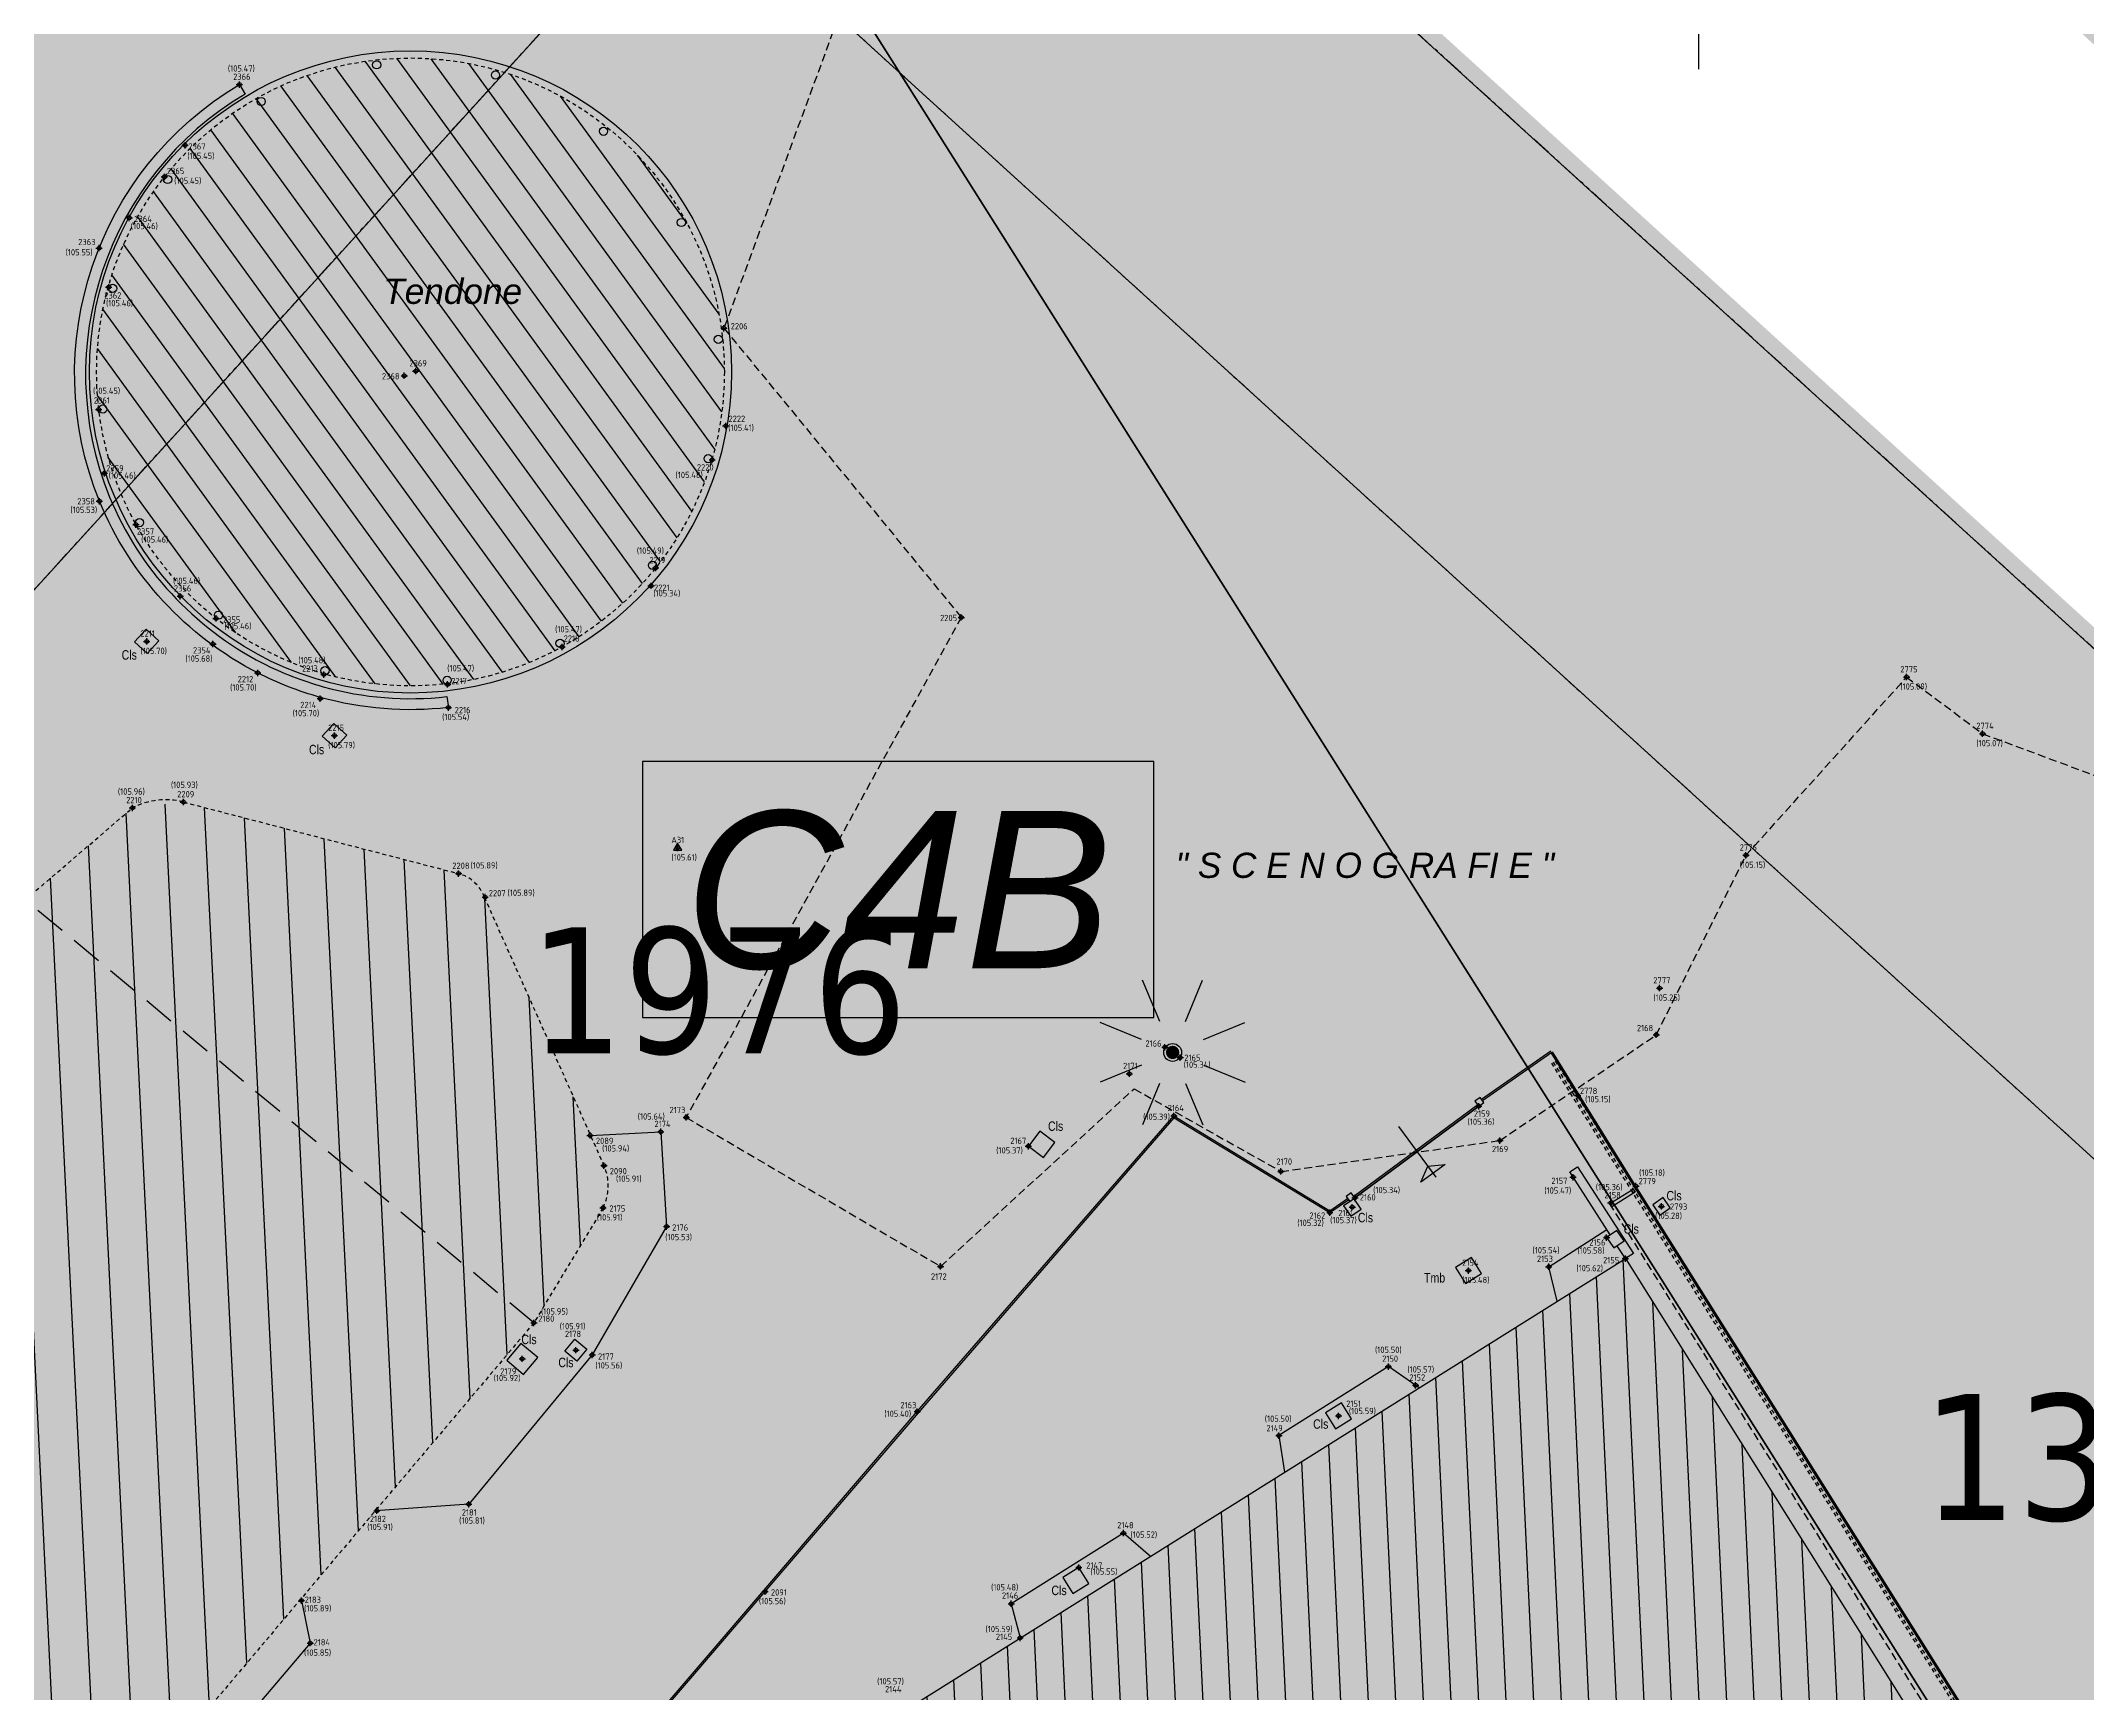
# Model space of a CAD drawing. Extents: x 9555 to 11275, y -8412 to -6382.
# Drawn here: x 10422.5 to 10487.6, y -7827.2 to -7774.7 of the extents above; entities that cross this region are included whole.
import ezdxf
from ezdxf.enums import TextEntityAlignment as Align

# ---------------------------------------------------------------- set-up
doc = ezdxf.new("R2010")
doc.units = 0
doc.header["$MEASUREMENT"] = 0
doc.header["$XCLIPFRAME"] = 2
doc.header["$PDMODE"] = 33
doc.header["$PDSIZE"] = 0.12
for name, pattern in [('DASHEDX2', [1.5, 1, -0.5]), ('HIDDEN', [0.375, 0.25, -0.125]), ('HIDDEN2', [0.1875, 0.125, -0.0625]), ('PHANTOM2', [1.25, 0.625, -0.125, 0.125, -0.125, 0.125, -0.125]), ('TRATTEGGIATA', [0.75, 0.5, -0.25])]:
    doc.linetypes.add(name, pattern=pattern)
doc.layers.get('0').update_dxf_attribs({"color": 53, "lineweight": 50})
for name, color, linetype in [('01_PROG', 7, 'Continuous'), ('02_CAT', 7, 'Continuous'), ('Conf Lotti-Retino', 253, 'Continuous'), ('Conf Lotti-Txt', 7, 'Continuous'), ('Conf Lotti_xLIMITE Comparto', 30, 'DASHEDX2'), ('Fgl-Cat_Txt-DivisioneAllegati', 161, 'DASHEDX2'), ('GEI-Nome_P', 6, 'Continuous'), ('GEI-Punti', 7, 'Continuous'), ('Gei-Punti_3D', 3, 'Continuous'), ('GEI-Quote_P', 3, 'Continuous'), ('GEI-Simboli', 6, 'Continuous'), ('Immagine', 181, 'Continuous'), ('Ril-Fabbr_Retino', 8, 'Continuous'), ('Ril-Muretto', 200, 'Continuous'), ('Ril-Muro', 6, 'Continuous'), ('Ril-Palo_Lampione', 20, 'Continuous'), ('Ril-Rec', 4, 'Continuous'), ('Ril-Recinzione_Metallica', 4, 'Continuous'), ('Ril-Strada', 4, 'Continuous'), ('Ril-Strada_Marciapiede', 4, 'Continuous'), ('Ril-Struttura_cls', 4, 'Continuous'), ('Ril-struttura_Ferro', 4, 'Continuous'), ('Ril-struttura_scenografia', 7, 'HIDDEN'), ('Ril-Tomb_CEMENTO-Cls', 5, 'Continuous'), ('Ril-Tombino', 5, 'Continuous'), ('Tav', 2, 'Continuous')]:
    doc.layers.add(name, color=color, linetype=linetype)
for name, color, linetype, lineweight in [('Conf Lotti', 2, 'PHANTOM2', 30), ('Fgl.957D_Estratto', 162, 'Continuous', 30), ('Fgl.958_Estratto', 190, 'Continuous', 30), ('Fr01 Fgl. 957D', 140, 'Continuous', 30), ('Fr03 Fgl. 958', 160, 'Continuous', 30), ('Ril-Fabbr', 9, 'Continuous', 30), ('Ril-Fabbr_Tendone', 7, 'HIDDEN2', 30), ('x Area Rilievo', 1, 'Continuous', 15)]:
    doc.layers.add(name, color=color, linetype=linetype, lineweight=lineweight)
doc.layers.add('Gei-Nome_p(OFF)', color=251, linetype='Continuous', plot=False)
doc.styles.add('ArialCorsivo', font='ariali.ttf')
doc.styles.add('HELVLA', font='helvl', dxfattribs={"width": 0.8})
doc.styles.get("Standard").update_dxf_attribs({"font": 'isocp.shx'})
doc.styles.add('Tahoma', font='tahoma.ttf')
picture_1 = doc.add_image_def('image1.png', size_in_pixel=(3510, 4950))
picture_2 = doc.add_image_def('image3.png', size_in_pixel=(3510, 4950))

# ---------------------------------------------------------------- blocks, each defined once
blk = doc.blocks.new('PALO-ILLUM01_15')
at = {"layer": 'Ril-Palo_Lampione'}
h = blk.add_hatch(color=256, dxfattribs=at)
edge = h.paths.add_edge_path()
edge.add_arc((0, 0), 0.075, 0, 360)
for p, q in [((-0.144, 0.346), (-0.335, 0.808)), ((0.144, 0.346), (0.335, 0.808)), ((-0.346, 0.144), (-0.808, 0.336)), ((0.346, 0.144), (0.808, 0.336)), ((-0.347, -0.143), (-0.809, -0.333)), ((0.347, -0.143), (0.809, -0.333)), ((-0.145, -0.346), (-0.338, -0.807)), ((0.145, -0.346), (0.338, -0.807))]:
    blk.add_line(p, q, dxfattribs=at)
at = {"layer": 'Ril-Palo_Lampione', "color": 7}
blk.add_circle((0, 0), 0.0997, dxfattribs=at)
blk = doc.blocks.new('LOTTO-N')
at = {"layer": 'Conf Lotti-Txt'}
blk.add_lwpolyline([(-1.625, -0.814), (1.625, -0.814), (1.625, 0.814), (-1.625, 0.814)], close=True, dxfattribs=at)
at = {"layer": 'Conf Lotti-Txt', "style": 'ArialCorsivo', "flags": 4}
blk.add_attdef('Num', text='', height=1, dxfattribs=at).set_placement((0, 0), align=Align.MIDDLE)
blk = doc.blocks.new('20043-1_Prog-Confini')
at = {"layer": 'Conf Lotti-Retino'}
h = blk.add_hatch(color=256, dxfattribs=at)
h.paths.add_polyline_path([(10440.904, -7860.831), (10481.594, -7897.835), (10443.955, -7939.223), (10455.053, -7949.315), (10501.476, -7898.267), (10547.189, -7848.002), (10411.97, -7725.031), (10340.578, -7745.23), (10225.512, -7871.756), (10219.572, -7866.354), (10165.524, -7925.785), (10195.694, -7953.18), (10249.907, -8002.481), (10270.622, -8021.32), (10278.897, -8012.22), (10188.639, -7930.138), (10307.726, -7799.19), (10366.912, -7853.014), (10397.984, -7881.272), (10388.565, -7891.63), (10401.881, -7903.74)])
h.paths.add_polyline_path([(10406.058, -7872.394), (10374.985, -7844.136), (10315.8, -7790.312), (10347.147, -7755.842), (10408.825, -7738.391), (10442.939, -7769.415), (10528.018, -7846.787), (10491.686, -7886.738), (10437.68, -7837.623)], flags=16)
h = blk.add_hatch(color=41, dxfattribs=at)
h.paths.add_polyline_path([(10374.985, -7844.136), (10442.939, -7769.415), (10408.825, -7738.391), (10347.147, -7755.842), (10315.8, -7790.312)])
h.paths.add_polyline_path([(10420.764, -7790.38), (10376.072, -7749.737), (10373.722, -7750.402), (10338.402, -7789.24), (10384.049, -7830.752)], flags=16)
blk.add_hatch(color=41, dxfattribs=at).paths.add_polyline_path([(10374.985, -7844.136), (10442.939, -7769.415), (10528.018, -7846.787), (10491.686, -7886.738), (10437.68, -7837.623), (10406.058, -7872.394)])
at = {"layer": 'Conf Lotti'}
for p, q in [((10547.189, -7848.002), (10411.97, -7725.031)), ((10408.825, -7738.391), (10528.018, -7846.787)), ((10374.985, -7844.136), (10442.939, -7769.415))]:
    blk.add_line(p, q, dxfattribs=at)
at = {"layer": 'Conf Lotti_xLIMITE Comparto', "const_width": 1}
blk.add_lwpolyline([(10220.161, -8076.806), (10388.565, -7891.63), (10442.571, -7940.744), (10443.955, -7939.223), (10542.721, -8029.042), (10562.905, -8006.848), (10508.899, -7957.733), (10535.138, -7928.88), (10501.476, -7898.267), (10547.189, -7848.002), (10411.97, -7725.031), (10340.578, -7745.23), (10225.512, -7871.756), (10219.572, -7866.354), (10165.524, -7925.785), (10195.694, -7953.18), (10145.19, -8008.626)], close=True, dxfattribs=at)
at = {"layer": 'Conf Lotti-Txt'}
ref = blk.add_blockref('LOTTO-N', (10449.771, -7801.626), dxfattribs=dict(at, xscale=5, yscale=5, zscale=5))
ref.add_attrib('Num', 'C4B', dxfattribs={"height": 5, "style": 'ArialCorsivo'}).set_placement((10449.771, -7801.626), align=Align.MIDDLE)
blk = doc.blocks.new('-Fgl. 957D Estratto Foglio Intero_PostFR1')
at = {"layer": 'Immagine'}
image = blk.add_image(picture_1, insert=(10047.107, -8052.467), size_in_units=(594.323, 838.148), rotation=0.001621, dxfattribs=at)
image.set_boundary_path([(307.502, 335.181), (3170.12, 4586.921)])
image.dxf.flags = 15
blk = doc.blocks.new('-Fgl. 958 Estratto Foglio Intero_PostFR3')
at = {"layer": 'Immagine'}
image = blk.add_image(picture_2, insert=(9716.786, -8308.175), size_in_units=(1485.814, 2095.379), rotation=-0.001044, dxfattribs=at)
image.set_boundary_path([(486.986, 415.0435), (2987.88, 4584.8433)])
image.dxf.flags = 15
blk = doc.blocks.new('- Fogli_Unione (Estratti_20043_SpostatoComeAll.957E_SuRIL_PostFR1-FR2-FR3 (2021-02-08)')
for name in ['-Fgl. 958 Estratto Foglio Intero_PostFR3', '-Fgl. 957D Estratto Foglio Intero_PostFR1']:
    blk.add_blockref(name, (0, 0))
blk = doc.blocks.new('2493-1_PostFRAZ')
at = {"layer": 'Fgl-Cat_Txt-DivisioneAllegati', "const_width": 2}
blk.add_lwpolyline([(10572.911, -7653.147), (10492.348, -7694.232), (10459.627, -7713.258), (10450.289, -7723.462), (10434.967, -7756.535), (10492.703, -7847.201), (10523.869, -7828.666), (10559.906, -7882.434)], dxfattribs=at)
at = {"layer": 'Fgl.957D_Estratto'}
blk.add_lwpolyline([(10562.243, -7882.954), (10523.915, -7825.123), (10492.977, -7844.029), (10436.869, -7755.148), (10440.028, -7747.645), (10447.52, -7731.879), (10451.891, -7724.537), (10455.425, -7719.708), (10460.551, -7714.472), (10465.367, -7710.82), (10493, -7695.39), (10558.945, -7661.726), (10572.59, -7655.003), (10334.269, -7271.192), (10110.605, -7513.987), (10171.034, -7684.742), (10180.597, -7692.363), (10223.227, -7729.646), (10232.612, -7734.871), (10198.603, -7762.911), (10230.943, -7853.85)], dxfattribs=at)
at = {"layer": 'Fgl.958_Estratto'}
blk.add_lwpolyline([(10572.59, -7655.003), (10558.945, -7661.726), (10493, -7695.39), (10465.367, -7710.82), (10460.551, -7714.472), (10455.425, -7719.708), (10451.891, -7724.537), (10447.52, -7731.879), (10440.028, -7747.645), (10436.869, -7755.148), (10492.977, -7844.029), (10523.915, -7825.123), (10562.243, -7882.954), (10603.554, -7945.285), (10619.426, -7968.79), (10623.97, -7975.197), (10645.663, -8006.533), (10670.76, -8043.613), (10703.018, -8097.084)], dxfattribs=at)
at = {"layer": 'Fr01 Fgl. 957D'}
blk.add_line((10374.985, -7844.136), (10442.939, -7769.415), dxfattribs=at)
blk.add_lwpolyline([(10406.058, -7872.394), (10315.8, -7790.312), (10347.147, -7755.842), (10408.825, -7738.391), (10449.833, -7775.684)], dxfattribs=at)
at = {"layer": 'Fr03 Fgl. 958'}
for points in [[(10522.789, -7825.812), (10439.144, -7749.744)], [(10449.833, -7775.684), (10512.121, -7832.33)]]:
    blk.add_lwpolyline(points, dxfattribs=at)
at = {"layer": '02_CAT'}
blk.add_blockref('- Fogli_Unione (Estratti_20043_SpostatoComeAll.957E_SuRIL_PostFR1-FR2-FR3 (2021-02-08)', (2.401, 6.764), dxfattribs=at)
at = {"layer": 'Fr01 Fgl. 957D', "style": 'Tahoma'}
blk.add_text('1976', height=4, dxfattribs=at).set_placement((10438.048, -7806.829))
at = {"layer": 'Fr03 Fgl. 958', "style": 'Tahoma'}
blk.add_text('1363', height=4, dxfattribs=at).set_placement((10482.321, -7821.659))

msp = doc.modelspace()

# ---------------------------------------------------------------- hatches: boundary and pattern name
at = {"layer": 'Ril-Fabbr_Retino'}
h = msp.add_hatch(dxfattribs=at)
h.set_pattern_fill('ANSI31', color=256, scale=7, angle=81, style=0)
edge = h.paths.add_edge_path()
edge.add_arc((10434.272, -7785.18), 9.976, 0, 360)
h = msp.add_hatch(dxfattribs=at)
h.set_pattern_fill('ANSI31', color=256, scale=10, angle=47.8179, style=0)
h.set_pattern_definition([(92.8179, (1107.4237, 1995.9194), (-1.24848853, -0.06145226), [])])
h.paths.add_polyline_path([(10438.194, -7815.394), (10410.975, -7847.646), (10407.602, -7850.351), (10406.571, -7850.591), (10397.449, -7848.231), (10396.383, -7847.263), (10392.862, -7839.2), (10392.847, -7837.481), (10394.809, -7834.207), (10422.029, -7801.954), (10425.438, -7799.031), (10427.058, -7798.846), (10435.802, -7801.118), (10436.616, -7801.866), (10440.421, -7810.398), (10440.391, -7811.74)])
h = msp.add_hatch(dxfattribs=at)
h.set_pattern_fill('ANSI31', color=256, scale=7, angle=47.7, style=2)
h.paths.add_polyline_path([(10472.881, -7813.353), (10486.433, -7834.939), (10460.659, -7851.085), (10447.087, -7829.519)])

# ---------------------------------------------------------------- linework, layer by layer
msp.add_line((10464.285, -7811.423), (10468.22, -7808.509))
at = {"layer": 'Gei-Nome_p(OFF)'}
for p in [(10427.996, -7793.825), (10431.406, -7795.56)]:
    msp.add_point(p, dxfattribs=at)
at = {"layer": 'GEI-Punti', "lineweight": 30}
msp.add_lwpolyline([(10442.762, -7800.151), (10442.632, -7800.376), (10442.892, -7800.376)], close=True, dxfattribs=at)
at = {"layer": 'GEI-Punti'}
for p in [(10428.837, -7776.048), (10427.108, -7777.977), (10426.452, -7778.985), (10425.337, -7780.285), (10424.378, -7781.245), (10424.682, -7782.488), (10444.235, -7783.79), (10434.075, -7785.301), (10434.438, -7785.154), (10424.364, -7786.374), (10444.293, -7786.894), (10443.859, -7787.974), (10424.545, -7788.399), (10424.386, -7789.286), (10425.546, -7790.029), (10441.916, -7791.975), (10442.066, -7791.406), (10426.954, -7792.306), (10428.092, -7793.011), (10451.776, -7792.977), (10425.889, -7793.742), (10439.088, -7793.917), (10429.416, -7794.742), (10431.52, -7794.795), (10435.453, -7795.107), (10481.818, -7794.874), (10435.477, -7795.843), (10431.858, -7796.735), (10484.233, -7796.674), (10425.438, -7799.031), (10427.058, -7798.846), (10442.762, -7800.301), (10476.713, -7800.538), (10435.802, -7801.118), (10436.647, -7801.866), (10473.969, -7804.758), (10473.864, -7806.243), (10458.25, -7806.636), (10457.118, -7807.481), (10458.735, -7806.967), (10471.367, -7808.168), (10443.037, -7808.865), (10458.535, -7808.816), (10468.22, -7808.509), (10439.98, -7809.436), (10442.225, -7809.322), (10453.908, -7809.779), (10468.892, -7809.6), (10440.421, -7810.398), (10461.933, -7810.583), (10471.219, -7810.766), (10464.285, -7811.423), (10473.217, -7811.048), (10440.391, -7811.74), (10463.488, -7811.891), (10464.202, -7811.718), (10472.416, -7811.584), (10474.027, -7811.691), (10442.412, -7812.334), (10472.282, -7812.682), (10472.881, -7813.353), (10451.118, -7813.6), (10467.894, -7813.731), (10470.447, -7813.609), (10438.194, -7815.394), (10437.824, -7816.537), (10439.529, -7816.261), (10440.047, -7816.414), (10465.352, -7816.781), (10466.215, -7817.378), (10450.379, -7818.215), (10463.766, -7818.35), (10461.869, -7818.976), (10436.123, -7821.155), (10433.203, -7821.361), (10456.93, -7822.073), (10455.512, -7823.166), (10430.808, -7824.217), (10445.543, -7823.933), (10453.363, -7824.32), (10431.088, -7825.57), (10453.648, -7825.403)]:
    msp.add_point(p, dxfattribs=at)
at = {"layer": 'Gei-Punti_3D'}
for p in [(10428.837, -7776.048, 105.474), (10427.108, -7777.977, 105.447), (10426.452, -7778.985, 105.446), (10425.337, -7780.285, 105.459), (10424.378, -7781.245, 105.547), (10424.682, -7782.488, 105.455), (10424.364, -7786.374, 105.445), (10444.293, -7786.894, 105.408), (10443.859, -7787.974, 105.482), (10424.545, -7788.399, 105.46), (10424.386, -7789.286, 105.532), (10425.546, -7790.029, 105.461), (10441.916, -7791.975, 105.338), (10442.066, -7791.406, 105.488), (10426.954, -7792.306, 105.462), (10428.092, -7793.011, 105.457), (10425.889, -7793.742, 105.695), (10427.996, -7793.825, 105.677), (10439.088, -7793.917, 105.469), (10429.416, -7794.742, 105.704), (10431.52, -7794.795, 105.484), (10435.453, -7795.107, 105.468), (10481.818, -7794.874, 105.085), (10431.406, -7795.56, 105.705), (10435.477, -7795.843, 105.545), (10431.858, -7796.735, 105.795), (10484.233, -7796.674, 105.071), (10425.438, -7799.031, 105.956), (10427.058, -7798.846, 105.926), (10442.762, -7800.301, 105.607), (10476.713, -7800.538, 105.154), (10435.802, -7801.118, 105.891), (10436.647, -7801.866, 105.892), (10473.969, -7804.758, 105.25), (10458.735, -7806.967, 105.339), (10471.367, -7808.168, 105.155), (10458.535, -7808.816, 105.39), (10468.22, -7808.509, 105.361), (10439.98, -7809.436, 105.938), (10442.225, -7809.322, 105.642), (10453.908, -7809.779, 105.366), (10440.421, -7810.398, 105.906), (10471.219, -7810.766, 105.465), (10464.285, -7811.423, 105.344), (10473.217, -7811.048, 105.176), (10440.391, -7811.74, 105.914), (10463.488, -7811.891, 105.323), (10464.202, -7811.718, 105.369), (10472.416, -7811.584, 105.363), (10474.027, -7811.691, 105.284), (10442.412, -7812.334, 105.527), (10472.282, -7812.682, 105.581), (10472.881, -7813.353, 105.618), (10467.894, -7813.731, 105.482), (10470.447, -7813.609, 105.544), (10438.194, -7815.394, 105.948), (10437.824, -7816.537, 105.922), (10439.529, -7816.261, 105.908), (10440.047, -7816.414, 105.556), (10465.352, -7816.781, 105.497), (10466.215, -7817.378, 105.566), (10450.379, -7818.215, 105.4), (10463.766, -7818.35, 105.587), (10461.869, -7818.976, 105.5), (10436.123, -7821.155, 105.809), (10433.203, -7821.361, 105.912), (10456.93, -7822.073, 105.516), (10455.512, -7823.166, 105.55), (10430.808, -7824.217, 105.886), (10445.543, -7823.933, 105.559), (10453.363, -7824.32, 105.479), (10431.088, -7825.57, 105.851), (10453.648, -7825.403, 105.594)]:
    msp.add_point(p, dxfattribs=at)
at = {"layer": 'GEI-Simboli'}
for p, q in [((10428.737, -7776.048), (10428.937, -7776.048)), ((10428.837, -7776.149), (10428.837, -7775.949)), ((10427.008, -7777.977), (10427.208, -7777.977)), ((10427.108, -7778.077), (10427.108, -7777.877)), ((10426.452, -7779.085), (10426.452, -7778.885)), ((10426.352, -7778.985), (10426.552, -7778.985)), ((10425.337, -7780.386), (10425.337, -7780.185)), ((10425.237, -7780.285), (10425.437, -7780.285)), ((10424.278, -7781.245), (10424.478, -7781.245)), ((10424.378, -7781.345), (10424.378, -7781.145)), ((10424.582, -7782.488), (10424.782, -7782.488)), ((10424.682, -7782.588), (10424.682, -7782.388)), ((10444.135, -7783.79), (10444.335, -7783.79)), ((10444.235, -7783.89), (10444.235, -7783.69)), ((10433.975, -7785.301), (10434.175, -7785.301)), ((10434.075, -7785.401), (10434.075, -7785.201)), ((10434.338, -7785.154), (10434.538, -7785.154)), ((10434.438, -7785.254), (10434.438, -7785.054)), ((10424.264, -7786.374), (10424.465, -7786.374)), ((10424.364, -7786.474), (10424.364, -7786.274)), ((10444.193, -7786.894), (10444.393, -7786.894)), ((10444.293, -7786.994), (10444.293, -7786.794)), ((10443.759, -7787.974), (10443.959, -7787.974)), ((10443.859, -7788.074), (10443.859, -7787.874)), ((10424.445, -7788.399), (10424.645, -7788.399)), ((10424.545, -7788.499), (10424.545, -7788.299)), ((10424.286, -7789.286), (10424.486, -7789.286)), ((10424.386, -7789.386), (10424.386, -7789.186)), ((10425.546, -7790.129), (10425.546, -7789.929)), ((10425.446, -7790.029), (10425.646, -7790.029)), ((10441.916, -7792.075), (10441.916, -7791.875)), ((10441.966, -7791.406), (10442.166, -7791.406)), ((10442.066, -7791.506), (10442.066, -7791.306)), ((10426.854, -7792.306), (10427.054, -7792.306)), ((10426.954, -7792.406), (10426.954, -7792.206)), ((10441.816, -7791.975), (10442.016, -7791.975)), ((10427.992, -7793.011), (10428.192, -7793.011)), ((10428.092, -7793.111), (10428.092, -7792.911)), ((10451.676, -7792.977), (10451.876, -7792.977)), ((10451.776, -7793.077), (10451.776, -7792.877)), ((10425.789, -7793.742), (10425.989, -7793.742)), ((10425.889, -7793.842), (10425.889, -7793.642)), ((10427.896, -7793.825), (10428.096, -7793.825)), ((10427.996, -7793.925), (10427.996, -7793.725)), ((10439.088, -7794.017), (10439.088, -7793.817)), ((10438.988, -7793.917), (10439.188, -7793.917)), ((10429.316, -7794.742), (10429.516, -7794.742)), ((10429.416, -7794.842), (10429.416, -7794.642)), ((10431.42, -7794.795), (10431.62, -7794.795)), ((10431.52, -7794.895), (10431.52, -7794.695)), ((10435.353, -7795.107), (10435.553, -7795.107)), ((10435.453, -7795.207), (10435.453, -7795.007)), ((10481.718, -7794.874), (10481.918, -7794.874)), ((10481.818, -7794.974), (10481.818, -7794.774)), ((10431.306, -7795.56), (10431.506, -7795.56)), ((10431.406, -7795.66), (10431.406, -7795.46)), ((10435.477, -7795.943), (10435.477, -7795.743)), ((10435.377, -7795.843), (10435.577, -7795.843)), ((10431.757, -7796.735), (10431.958, -7796.735)), ((10431.858, -7796.835), (10431.858, -7796.635)), ((10484.133, -7796.674), (10484.333, -7796.674)), ((10484.233, -7796.774), (10484.233, -7796.574)), ((10425.337, -7799.031), (10425.538, -7799.031)), ((10425.438, -7799.131), (10425.438, -7798.931)), ((10426.958, -7798.846), (10427.158, -7798.846)), ((10427.058, -7798.946), (10427.058, -7798.746)), ((10442.662, -7800.301), (10442.862, -7800.301)), ((10442.762, -7800.401), (10442.762, -7800.201)), ((10435.802, -7801.218), (10435.802, -7801.019)), ((10476.613, -7800.538), (10476.813, -7800.538)), ((10476.713, -7800.637), (10476.713, -7800.438)), ((10435.702, -7801.118), (10435.902, -7801.118)), ((10436.547, -7801.866), (10436.746, -7801.866)), ((10436.647, -7801.966), (10436.647, -7801.766)), ((10473.869, -7804.758), (10474.069, -7804.758)), ((10473.969, -7804.858), (10473.969, -7804.658)), ((10473.864, -7806.342), (10473.864, -7806.142)), ((10458.15, -7806.636), (10458.35, -7806.636)), ((10458.25, -7806.736), (10458.25, -7806.536)), ((10458.735, -7807.067), (10458.735, -7806.867)), ((10473.764, -7806.243), (10473.964, -7806.243)), ((10457.018, -7807.481), (10457.218, -7807.481)), ((10457.118, -7807.581), (10457.118, -7807.381)), ((10458.635, -7806.967), (10458.835, -7806.967)), ((10471.267, -7808.168), (10471.467, -7808.168)), ((10471.367, -7808.268), (10471.367, -7808.068)), ((10443.037, -7808.965), (10443.037, -7808.765)), ((10458.435, -7808.816), (10458.635, -7808.816)), ((10458.535, -7808.916), (10458.535, -7808.716)), ((10468.12, -7808.509), (10468.32, -7808.509)), ((10468.22, -7808.609), (10468.22, -7808.409)), ((10439.88, -7809.436), (10440.08, -7809.436)), ((10439.98, -7809.536), (10439.98, -7809.336)), ((10442.125, -7809.322), (10442.325, -7809.322)), ((10442.225, -7809.422), (10442.225, -7809.221)), ((10442.936, -7808.865), (10443.137, -7808.865)), ((10453.808, -7809.779), (10454.008, -7809.779)), ((10453.908, -7809.88), (10453.908, -7809.68)), ((10468.792, -7809.6), (10468.992, -7809.6)), ((10468.892, -7809.7), (10468.892, -7809.5)), ((10440.321, -7810.398), (10440.521, -7810.398)), ((10440.421, -7810.498), (10440.421, -7810.298)), ((10461.834, -7810.583), (10462.033, -7810.583)), ((10461.933, -7810.683), (10461.933, -7810.483)), ((10471.119, -7810.766), (10471.319, -7810.766)), ((10471.219, -7810.866), (10471.219, -7810.666)), ((10464.185, -7811.423), (10464.385, -7811.423)), ((10464.285, -7811.523), (10464.285, -7811.323)), ((10473.117, -7811.048), (10473.317, -7811.048)), ((10473.217, -7811.148), (10473.217, -7810.948)), ((10440.291, -7811.74), (10440.491, -7811.74)), ((10440.391, -7811.84), (10440.391, -7811.64)), ((10463.388, -7811.891), (10463.588, -7811.891)), ((10463.488, -7811.991), (10463.488, -7811.791)), ((10464.102, -7811.718), (10464.302, -7811.718)), ((10464.202, -7811.818), (10464.202, -7811.618)), ((10472.316, -7811.584), (10472.516, -7811.584)), ((10472.416, -7811.684), (10472.416, -7811.484)), ((10473.927, -7811.691), (10474.127, -7811.691)), ((10474.027, -7811.791), (10474.027, -7811.591)), ((10442.312, -7812.334), (10442.512, -7812.334)), ((10442.412, -7812.434), (10442.412, -7812.234)), ((10472.182, -7812.682), (10472.382, -7812.682)), ((10472.282, -7812.782), (10472.282, -7812.582)), ((10472.781, -7813.353), (10472.981, -7813.353)), ((10472.881, -7813.453), (10472.881, -7813.253)), ((10451.018, -7813.6), (10451.218, -7813.6)), ((10451.118, -7813.7), (10451.118, -7813.5)), ((10467.794, -7813.731), (10467.994, -7813.731)), ((10467.894, -7813.831), (10467.894, -7813.631)), ((10470.347, -7813.609), (10470.547, -7813.609)), ((10470.447, -7813.709), (10470.447, -7813.509)), ((10438.194, -7815.494), (10438.194, -7815.294)), ((10438.094, -7815.394), (10438.294, -7815.394)), ((10437.724, -7816.537), (10437.924, -7816.537)), ((10437.824, -7816.637), (10437.824, -7816.437)), ((10439.429, -7816.261), (10439.629, -7816.261)), ((10439.529, -7816.361), (10439.529, -7816.161)), ((10439.947, -7816.414), (10440.147, -7816.414)), ((10440.047, -7816.514), (10440.047, -7816.314)), ((10465.252, -7816.781), (10465.452, -7816.781)), ((10465.352, -7816.881), (10465.352, -7816.681)), ((10466.215, -7817.478), (10466.215, -7817.278)), ((10466.115, -7817.378), (10466.315, -7817.378)), ((10450.279, -7818.215), (10450.479, -7818.215)), ((10450.379, -7818.315), (10450.379, -7818.115)), ((10463.666, -7818.35), (10463.866, -7818.35)), ((10463.766, -7818.449), (10463.766, -7818.249)), ((10461.769, -7818.976), (10461.969, -7818.976)), ((10461.869, -7819.076), (10461.869, -7818.876)), ((10436.023, -7821.155), (10436.223, -7821.155)), ((10436.123, -7821.255), (10436.123, -7821.055)), ((10433.103, -7821.361), (10433.303, -7821.361)), ((10433.203, -7821.461), (10433.203, -7821.261)), ((10456.83, -7822.073), (10457.03, -7822.073)), ((10456.93, -7822.173), (10456.93, -7821.973)), ((10455.512, -7823.266), (10455.512, -7823.066)), ((10455.412, -7823.166), (10455.612, -7823.166)), ((10430.709, -7824.217), (10430.908, -7824.217)), ((10430.808, -7824.317), (10430.808, -7824.117)), ((10445.443, -7823.933), (10445.644, -7823.933)), ((10445.543, -7824.033), (10445.543, -7823.833)), ((10453.263, -7824.32), (10453.463, -7824.32)), ((10453.363, -7824.42), (10453.363, -7824.22)), ((10430.988, -7825.57), (10431.188, -7825.57)), ((10431.088, -7825.67), (10431.088, -7825.47)), ((10453.548, -7825.403), (10453.748, -7825.403)), ((10453.648, -7825.503), (10453.648, -7825.303))]:
    msp.add_line(p, q, dxfattribs=at)
at = {"layer": 'Ril-Fabbr'}
msp.add_lwpolyline([(10472.881, -7813.353), (10486.433, -7834.939), (10460.659, -7851.085), (10447.087, -7829.519)], close=True, dxfattribs=at)
at = {"layer": 'Ril-Fabbr_Tendone', "color": 7, "linetype": 'DASHEDX2'}
msp.add_line((10438.194, -7815.394), (10422.029, -7801.954), dxfattribs=at)
at = {"layer": 'Ril-Fabbr_Tendone', "color": 7}
msp.add_lwpolyline([(10440.421, -7810.398, -0.224382), (10440.391, -7811.74), (10438.194, -7815.394), (10410.975, -7847.646), (10407.602, -7850.351, -0.227206), (10406.571, -7850.591), (10397.449, -7848.231, -0.246887), (10396.383, -7847.263), (10392.862, -7839.2, -0.204273), (10392.847, -7837.481), (10394.809, -7834.207), (10422.029, -7801.954), (10425.438, -7799.031, -0.186041), (10427.058, -7798.846), (10435.802, -7801.118, -0.24921), (10436.616, -7801.866)], format="xyb", close=True, dxfattribs=at)
msp.add_circle((10434.272, -7785.18), 9.976, dxfattribs=at)
at = {"layer": 'Ril-Muretto'}
msp.add_lwpolyline([(10429.016, -7776.349, 0.370801), (10424.709, -7789.153, 0.177839), (10429.575, -7794.43, 0.050153), (10431.5, -7795.182, 0.096283), (10435.428, -7795.497), (10435.477, -7795.843, -0.096525), (10431.406, -7795.519, -0.050159), (10429.416, -7794.742, -0.177875), (10424.386, -7789.286, -0.370835), (10428.837, -7776.048)], format="xyb", close=True, dxfattribs=at)
at = {"layer": 'Ril-Muro'}
msp.add_lwpolyline([(10472.398, -7812.601), (10471.111, -7810.598), (10471.363, -7810.436), (10473.135, -7813.194), (10472.881, -7813.353), (10472.614, -7812.938)], dxfattribs=at)
at = {"layer": 'Ril-Rec'}
for p, q in [((10468.307, -7808.29), (10470.513, -7806.75)), ((10468.337, -7808.33), (10470.542, -7806.792)), ((10438.98, -7831.499), (10445.505, -7823.901))]:
    msp.add_line(p, q, dxfattribs=at)
for points in [[(10445.505, -7823.901), (10450.379, -7818.215), (10458.535, -7808.816), (10463.489, -7811.833), (10464.05, -7811.441)], [(10439.018, -7831.531), (10445.543, -7823.933), (10450.416, -7818.248), (10458.545, -7808.88), (10463.488, -7811.891), (10464.078, -7811.483)]]:
    msp.add_lwpolyline(points, dxfattribs=at)
at = {"layer": 'Ril-Recinzione_Metallica'}
msp.add_line((10465.668, -7809.154), (10466.858, -7810.762), dxfattribs=at)
msp.add_lwpolyline([(10464.255, -7811.382), (10464.285, -7811.423), (10468.22, -7808.509), (10468.191, -7808.469)], close=True, dxfattribs=at)
at = {"layer": 'Ril-Recinzione_Metallica', "color": 7}
for points in [[(10468.101, -7808.348), (10468.22, -7808.509), (10468.381, -7808.39), (10468.262, -7808.229)], [(10466.385, -7810.926), (10466.598, -7810.41), (10467.153, -7810.357)], [(10464.005, -7811.381), (10464.124, -7811.542), (10464.285, -7811.423), (10464.166, -7811.262)]]:
    msp.add_lwpolyline(points, close=True, dxfattribs=at)
at = {"layer": 'Ril-Strada'}
for p, q in [((10470.447, -7813.609), (10472.286, -7812.428)), ((10470.718, -7814.709), (10470.447, -7813.609))]:
    msp.add_line(p, q, dxfattribs=at)
for points in [[(10466.331, -7817.458), (10465.352, -7816.781), (10461.869, -7818.976), (10462.05, -7820.141)], [(10457.789, -7822.812), (10456.93, -7822.073), (10453.363, -7824.32), (10453.649, -7825.406)]]:
    msp.add_lwpolyline(points, dxfattribs=at)
at = {"layer": 'Ril-Strada_Marciapiede'}
for points in [[(10439.98, -7809.436), (10442.225, -7809.322), (10442.412, -7812.334), (10440.047, -7816.414), (10436.123, -7821.155), (10433.156, -7821.364)], [(10430.797, -7824.16), (10431.088, -7825.57), (10419.832, -7838.812), (10418.446, -7838.794)]]:
    msp.add_lwpolyline(points, dxfattribs=at)
at = {"layer": 'Ril-Struttura_cls'}
msp.add_circle((10434.272, -7785.18), 10.201, dxfattribs=at)
at = {"layer": 'Ril-struttura_Ferro'}
for points in [[(10507.789, -7866.171), (10473.175, -7811.075), (10470.52, -7806.807)], [(10507.832, -7866.144), (10473.217, -7811.048), (10470.561, -7806.778)]]:
    msp.add_lwpolyline(points, dxfattribs=at)
at = {"layer": 'Ril-struttura_Ferro', "color": 8, "linetype": 'HIDDEN2'}
for points in [[(10507.77, -7866.274), (10507.711, -7866.311), (10470.516, -7807.108)], [(10507.77, -7866.274), (10470.575, -7807.071)], [(10507.83, -7866.236), (10470.636, -7807.033)]]:
    msp.add_lwpolyline(points, dxfattribs=at)
at = {"layer": 'Ril-struttura_Ferro'}
msp.add_lwpolyline([(10472.385, -7811.603), (10473.07, -7811.173), (10473.134, -7811.274), (10472.449, -7811.705)], close=True, dxfattribs=at)
at = {"layer": 'Ril-struttura_Ferro', "color": 7}
msp.add_lwpolyline([(10473.07, -7811.173), (10473.129, -7811.136), (10473.193, -7811.237), (10473.134, -7811.274)], close=True, dxfattribs=at)
at = {"layer": 'Ril-struttura_Ferro', "color": 8, "linetype": 'HIDDEN'}
msp.add_lwpolyline([(10507.026, -7866.741), (10472.385, -7811.603)], dxfattribs=at)
at = {"layer": 'Ril-struttura_Ferro', "color": 7, "lineweight": -2}
for centre in [(10433.196, -7775.42), (10436.973, -7775.745), (10429.529, -7776.588), (10440.406, -7777.532), (10426.554, -7779.066), (10442.882, -7780.432), (10424.807, -7782.523), (10444.055, -7784.146), (10424.494, -7786.359), (10443.734, -7787.937), (10425.66, -7789.966), (10441.964, -7791.325), (10428.173, -7792.909), (10439.025, -7793.803), (10431.556, -7794.67), (10435.438, -7794.978)]:
    msp.add_circle(centre, 0.13, dxfattribs=at)
at = {"layer": 'Ril-struttura_scenografia'}
for points in [[(10454.172, -7735.517), (10449.842, -7751.964), (10445.723, -7762.733), (10449.123, -7770.504), (10444.235, -7783.79), (10451.776, -7792.977), (10443.037, -7808.865), (10451.118, -7813.6), (10457.271, -7807.957), (10461.933, -7810.583), (10468.892, -7809.6), (10473.864, -7806.243), (10476.713, -7800.538)], [(10476.713, -7800.538), (10481.818, -7794.874), (10484.233, -7796.674), (10491.238, -7799.285), (10491.892, -7794.185), (10496.732, -7781.45), (10494.686, -7780.539), (10498.956, -7769.784)]]:
    msp.add_lwpolyline(points, dxfattribs=at)
at = {"layer": 'Ril-Tomb_CEMENTO-Cls'}
for points in [[(10425.501, -7793.759), (10425.872, -7793.353), (10426.278, -7793.725), (10425.906, -7794.13)], [(10431.469, -7796.752), (10431.841, -7796.346), (10432.246, -7796.718), (10431.874, -7797.123)], [(10453.908, -7809.779), (10454.386, -7810.142), (10454.749, -7809.665), (10454.271, -7809.302)], [(10473.748, -7811.64), (10473.976, -7811.969), (10474.305, -7811.741), (10474.077, -7811.412)], [(10463.928, -7811.678), (10464.156, -7812.006), (10464.485, -7811.779), (10464.257, -7811.45)], [(10472.282, -7812.682), (10472.51, -7813.01), (10472.839, -7812.783), (10472.611, -7812.454)], [(10439.499, -7815.909), (10439.881, -7816.231), (10439.558, -7816.613), (10439.176, -7816.291)], [(10437.33, -7816.579), (10437.865, -7817.031), (10438.317, -7816.496), (10437.782, -7816.044)], [(10463.353, -7818.255), (10463.672, -7818.763), (10464.18, -7818.444), (10463.861, -7817.936)], [(10455.004, -7823.485), (10455.323, -7823.994), (10455.831, -7823.675), (10455.513, -7823.167)]]:
    msp.add_lwpolyline(points, close=True, dxfattribs=at)
at = {"layer": 'Ril-Tombino'}
msp.add_lwpolyline([(10468.307, -7813.826), (10467.989, -7813.317), (10467.48, -7813.636), (10467.799, -7814.144)], close=True, dxfattribs=at)
at = {"layer": 'Tav', "color": 7}
msp.add_line((10475.215, -7775.558), (10475.215, -7772.358), dxfattribs=at)
at = {"layer": 'x Area Rilievo', "linetype": 'TRATTEGGIATA', "lineweight": 0, "ltscale": 10, "const_width": 1}
msp.add_lwpolyline([(10561.071, -7840.391), (10415.946, -7709.147), (10326.96, -7738.791), (10288.996, -7748.932), (10283.895, -7766.399), (10280.736, -7779.083), (10263.249, -7802.296), (10149.988, -7927.536), (10182.712, -7957.129), (10084.037, -8066.241), (10054.064, -8039.135), (10024.505, -8071.821), (10019.775, -8077.051), (10070.409, -8122.842), (10149.878, -8034.968), (10222.804, -8100.918), (10229.342, -8093.529), (10229.342, -8093.529), (10397.888, -7907.157), (10402.978, -7911.76), (10454.44, -7958.3)], close=True, dxfattribs=at)

# ---------------------------------------------------------------- block references
at = {"layer": '01_PROG'}
msp.add_blockref('20043-1_Prog-Confini', (0, 0), dxfattribs=at)
at = {"layer": '02_CAT'}
msp.add_blockref('2493-1_PostFRAZ', (0, 0), dxfattribs=at)
at = {"layer": 'Ril-Palo_Lampione', "xscale": 2.845673147537455, "yscale": 2.845673147537455, "zscale": 2.845673147537455}
msp.add_blockref('PALO-ILLUM01_15', (10458.492, -7806.801), dxfattribs=at)

# ---------------------------------------------------------------- texts
at = {"layer": 'GEI-Nome_P'}
for s, p in [('2366', (10428.637, -7775.899)), ('2367', (10427.215, -7778.112)), ('2365', (10426.529, -7778.894)), ('2364', (10425.496, -7780.417)), ('2363', (10423.713, -7781.151)), ('2362', (10424.542, -7782.848)), ('2206', (10444.448, -7783.825)), ('2368', (10433.367, -7785.417)), ('2369', (10434.238, -7785.004)), ('2361', (10424.21, -7786.183)), ('2222', (10444.378, -7786.769)), ('2359', (10424.604, -7788.34)), ('2220', (10443.375, -7788.312)), ('2358', (10423.685, -7789.388)), ('2357', (10425.578, -7790.346)), ('2219', (10441.866, -7791.256)), ('2356', (10426.754, -7792.156)), ('2221', (10442.011, -7792.133)), ('2355', (10428.313, -7793.147)), ('2205', (10451.103, -7793.096)), ('2211', (10425.689, -7793.592)), ('2218', (10439.139, -7793.749)), ('2354', (10427.36, -7794.125)), ('2213', (10430.827, -7794.702)), ('2775', (10481.618, -7794.724)), ('2212', (10428.78, -7795.041)), ('2217', (10435.567, -7795.1)), ('2214', (10430.77, -7795.86)), ('2216', (10435.677, -7796.022)), ('2215', (10431.657, -7796.585)), ('2774', (10484.033, -7796.524)), ('2210', (10425.237, -7798.881)), ('2209', (10426.858, -7798.696)), ('A31', (10442.562, -7800.151)), ('2776', (10476.513, -7800.387)), ('2208', (10435.602, -7800.968)), ('2207', (10436.761, -7801.84)), ('2777', (10473.769, -7804.608)), ('2168', (10473.246, -7806.126)), ('2166', (10457.627, -7806.617)), ('2165', (10458.864, -7807.068)), ('2171', (10456.918, -7807.331)), ('2778', (10471.436, -7808.124)), ('2173', (10442.505, -7808.73)), ('2164', (10458.335, -7808.666)), ('2159', (10468.065, -7808.845)), ('2174', (10442.025, -7809.172)), ('2089', (10440.165, -7809.711)), ('2167', (10453.333, -7809.707)), ('2169', (10468.642, -7809.968)), ('2090', (10440.606, -7810.673)), ('2170', (10461.79, -7810.369)), ('2157', (10470.53, -7810.979)), ('2160', (10464.44, -7811.505)), ('2158', (10472.216, -7811.434)), ('2779', (10473.301, -7810.988)), ('2175', (10440.592, -7811.86)), ('2162', (10462.84, -7812.084)), ('2161', (10463.757, -7812.003)), ('2793', (10474.298, -7811.8)), ('2176', (10442.589, -7812.463)), ('2154', (10467.694, -7813.581)), ('2153', (10470.07, -7813.459)), ('2156', (10471.734, -7812.937)), ('2155', (10472.171, -7813.503)), ('2172', (10450.813, -7814.021)), ('2180', (10438.335, -7815.36)), ('2178', (10439.181, -7815.844)), ('2177', (10440.231, -7816.563)), ('2150', (10465.152, -7816.631)), ('2179', (10437.126, -7817.033)), ('2152', (10466.015, -7817.228)), ('2163', (10449.841, -7818.106)), ('2151', (10464.008, -7818.062)), ('2149', (10461.473, -7818.842)), ('2182', (10432.983, -7821.722)), ('2181', (10435.903, -7821.517)), ('2148', (10456.73, -7821.923)), ('2147', (10455.747, -7823.203)), ('2183', (10430.912, -7824.29)), ('2091', (10445.727, -7824.058)), ('2146', (10453.069, -7824.158)), ('2184', (10431.192, -7825.643)), ('2145', (10452.875, -7825.468)), ('2144', (10449.354, -7827.131))]:
    msp.add_text(s, height=0.2, dxfattribs=at).set_placement(p)
at = {"layer": 'GEI-Quote_P'}
for s, p in [('(105.47)', (10428.469, -7775.636)), ('(105.45)', (10427.179, -7778.414)), ('(105.45)', (10426.763, -7779.203)), ('(105.46)', (10425.383, -7780.643)), ('(105.55)', (10423.312, -7781.476)), ('(105.46)', (10424.596, -7783.093)), ('(105.45)', (10424.183, -7785.876)), ('(105.41)', (10444.37, -7787.053)), ('(105.46)', (10424.681, -7788.568)), ('(105.48)', (10442.694, -7788.552)), ('(105.53)', (10423.464, -7789.659)), ('(105.46)', (10425.714, -7790.601)), ('(105.49)', (10441.465, -7790.956)), ('(105.46)', (10426.726, -7791.914)), ('(105.34)', (10441.989, -7792.313)), ('(105.46)', (10428.356, -7793.354)), ('(105.47)', (10438.867, -7793.453)), ('(105.70)', (10425.689, -7794.142)), ('(105.68)', (10427.118, -7794.386)), ('(105.48)', (10430.706, -7794.438)), ('(105.47)', (10435.439, -7794.693)), ('(105.70)', (10428.538, -7795.303)), ('(105.09)', (10481.618, -7795.274)), ('(105.70)', (10430.528, -7796.121)), ('(105.54)', (10435.277, -7796.243)), ('(105.79)', (10431.657, -7797.135)), ('(105.07)', (10484.033, -7797.074)), ('(105.96)', (10424.973, -7798.611)), ('(105.93)', (10426.659, -7798.399)), ('(105.89)', (10436.181, -7800.956)), ('(105.61)', (10442.562, -7800.701)), ('(105.15)', (10476.513, -7800.938)), ('(105.89)', (10437.357, -7801.828)), ('(105.25)', (10473.769, -7805.158)), ('(105.34)', (10458.843, -7807.289)), ('(105.15)', (10471.599, -7808.384)), ('(105.64)', (10441.493, -7808.936)), ('(105.39)', (10457.555, -7808.945)), ('(105.36)', (10467.865, -7809.101)), ('(105.94)', (10440.361, -7809.95)), ('(105.37)', (10452.886, -7810.011)), ('(105.91)', (10440.802, -7810.912)), ('(105.18)', (10473.317, -7810.72)), ('(105.34)', (10464.864, -7811.273)), ('(105.47)', (10470.304, -7811.288)), ('(105.36)', (10471.94, -7811.179)), ('(105.91)', (10440.191, -7812.14)), ('(105.37)', (10463.497, -7812.228)), ('(105.28)', (10473.827, -7812.091)), ('(105.53)', (10442.367, -7812.767)), ('(105.32)', (10462.453, -7812.316)), ('(105.54)', (10469.927, -7813.184)), ('(105.58)', (10471.354, -7813.192)), ('(105.48)', (10467.694, -7814.131)), ('(105.62)', (10471.322, -7813.755)), ('(105.95)', (10438.42, -7815.13)), ('(105.91)', (10439.014, -7815.6)), ('(105.56)', (10440.146, -7816.843)), ('(105.50)', (10464.923, -7816.349)), ('(105.92)', (10436.915, -7817.246)), ('(105.57)', (10465.951, -7816.972)), ('(105.40)', (10449.329, -7818.38)), ('(105.50)', (10461.42, -7818.539)), ('(105.59)', (10464.094, -7818.293)), ('(105.91)', (10432.897, -7821.978)), ('(105.81)', (10435.817, -7821.773)), ('(105.52)', (10457.153, -7822.221)), ('(105.48)', (10452.721, -7823.895)), ('(105.55)', (10455.879, -7823.392)), ('(105.89)', (10430.892, -7824.562)), ('(105.56)', (10445.344, -7824.333)), ('(105.59)', (10452.545, -7825.221)), ('(105.85)', (10430.888, -7825.97)), ('(105.57)', (10449.101, -7826.882))]:
    msp.add_text(s, height=0.2, dxfattribs=at).set_placement(p)
at = {"layer": 'Ril-Fabbr_Tendone', "style": 'ArialCorsivo'}
msp.add_text('Tendone', height=0.8, dxfattribs=at).set_placement((10433.407, -7783.017))
at = {"layer": 'Ril-struttura_scenografia', "style": 'ArialCorsivo'}
msp.add_text('" S C E N O G RA FI E "', height=0.8, dxfattribs=at).set_placement((10458.586, -7801.255))
at = {"layer": 'Ril-Tomb_CEMENTO-Cls', "style": 'HELVLA', "width": 0.8}
for p in [(10425.335, -7794.164), (10431.288, -7797.171), (10454.774, -7809.137), (10474.428, -7811.346), (10464.621, -7812.043), (10473.067, -7812.404), (10438.039, -7815.914), (10439.212, -7816.646), (10463.199, -7818.602), (10454.883, -7823.888)]:
    msp.add_text('Cls', height=0.3, dxfattribs=at).set_placement(p, align=Align.MIDDLE)
at = {"layer": 'Ril-Tombino', "style": 'HELVLA', "width": 0.8}
msp.add_text('Tmb', height=0.3, dxfattribs=at).set_placement((10466.817, -7813.956), align=Align.MIDDLE)

doc.saveas('drawing.dxf')
